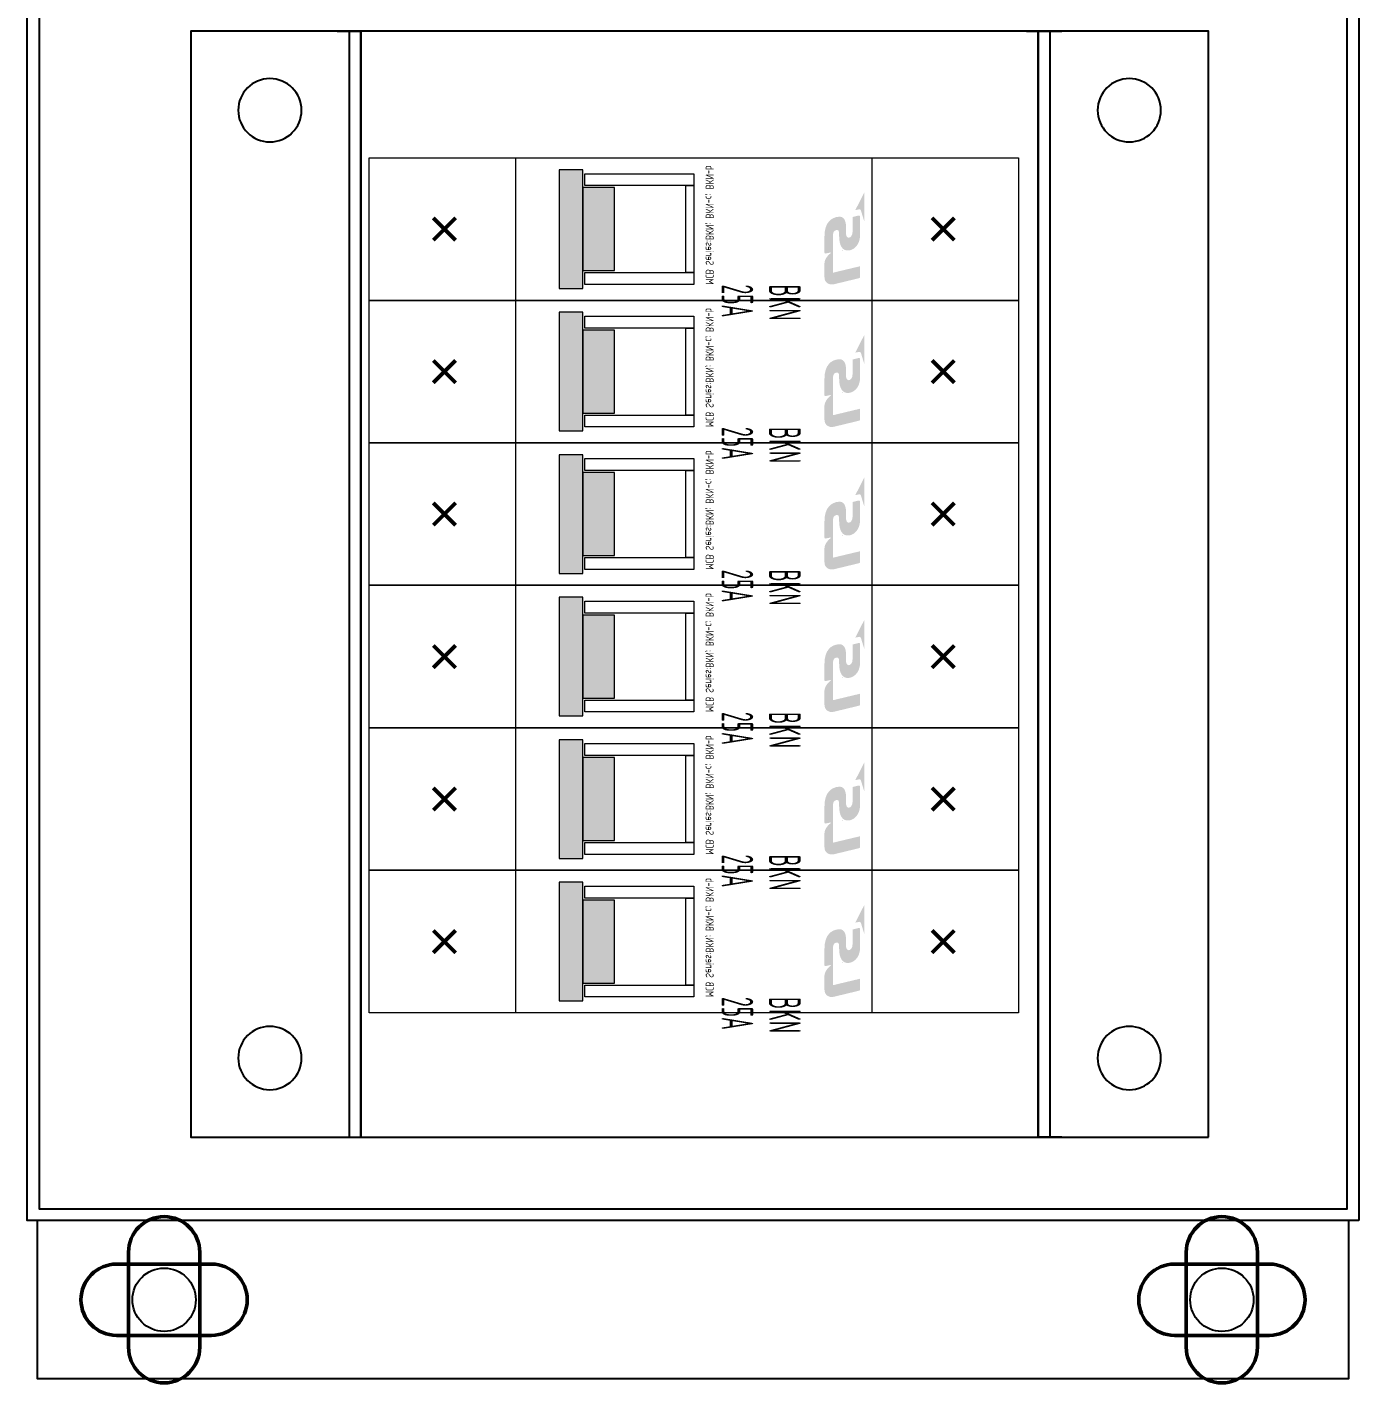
# Model space of a CAD drawing. Header units: inches. Extents: x 21 to 136330, y 8 to 58290.
# Drawn here: x 19282.1 to 19450.4, y 28535 to 28706.2 of the extents above; entities that cross this region are included whole.
import ezdxf

# ---------------------------------------------------------------- set-up
doc = ezdxf.new("R2010")
doc.units = ezdxf.units.IN
doc.header["$MEASUREMENT"] = 0
doc.layers.add('@.0.DM. NÉT CHÍNH', color=7, linetype='Continuous')
doc.layers.add('hw_Text', color=7, linetype='Continuous', lineweight=13)
doc.layers.add('Visible (ISO)', color=7, linetype='Continuous', lineweight=50)
doc.styles.add('WD_IEC', font='isocp2.shx')

# ---------------------------------------------------------------- blocks, each defined once
blk = doc.blocks.new('*U77')
at = {"layer": '@.0.DM. NÉT CHÍNH'}
for points in [[(125.91, -230), (-42.3, -230), (-42.3, 438), (125.91, 438)], [(124.41, 436.5), (-40.8, 436.5), (-40.8, -228.5), (124.41, -228.5)]]:
    blk.add_lwpolyline(points, close=True, dxfattribs=at)
blk.add_lwpolyline([(124.6, -230), (124.6, -250), (-41, -250), (-41, -230)], dxfattribs=at)
for centre in [(-25, -240), (108.6, -240)]:
    blk.add_circle(centre, 4, dxfattribs=at)
blk = doc.blocks.new('*U1675')
at = {"color": 20, "linetype": 'ByBlock', "lineweight": 9, "const_width": 0.5}
for points in [[(-1.41, 1.41), (1.41, -1.41)], [(-1.41, -1.41), (1.41, 1.41)]]:
    blk.add_lwpolyline(points, dxfattribs=at)
blk = doc.blocks.new('Logo LS')
h = blk.add_hatch(color=152)
edge = h.paths.add_edge_path()
edge.add_spline(control_points=[(8.564, 2.4685), (8.9563, 2.4685), (9.1808, 2.3695), (9.1808, 2.1071), (9.1808, 1.9364), (9.0647, 1.7112), (8.9598, 1.6289), (8.7187, 1.4434), (8.5071, 1.4239), (7.3804, 1.4239), (7.3804, 1.4239), (1.9845, 1.4239), (1.9845, 1.4239), (1.9845, 1.4239), (3.0765, 6), (3.0765, 6), (3.0765, 6), (1.2699, 6), (1.2699, 6), (1.1455, 6), (1.099, 5.9656), (1.0613, 5.8181), (1.0613, 5.8181), (0.0442, 1.6058), (0.0442, 1.6058), (-0.1471, 0.7691), (0.2857, 0), (1.2486, 0), (2.2111, 0), (2.7619, 0), (3.5799, 0), (4.1541, 0), (4.8861, 0.4936), (5.2879, 1.0618), (5.3385, 1.1329), (5.4271, 1.146), (5.3916, 0.9943), (5.3208, 0.6944), (5.236, 0.3324), (5.2144, 0.2429), (5.1738, 0.067), (5.266, 0), (5.3495, 0), (5.3495, 0), (7.4326, 0), (8.0953, 0), (10.4251, 0), (11.3139, 1.1151), (11.4147, 2.4436), (11.4656, 3.1179), (10.9845, 3.6322), (9.6483, 3.6322), (9.6483, 3.6322), (8.9865, 3.6322), (8.6221, 3.6322), (8.2547, 3.6322), (7.8802, 3.7638), (7.8802, 4.0914), (7.8802, 4.4268), (8.308, 4.7296), (8.8585, 4.7296), (8.8585, 4.7296), (11.3596, 4.7296), (11.3596, 4.7296), (11.3596, 4.7296), (11.5587, 5.5206), (11.6019, 5.7037), (11.6558, 5.9342), (11.5877, 6), (11.4182, 6), (11.4182, 6), (8.3288, 6), (8.3288, 6), (6.5328, 6), (5.7269, 4.8013), (5.7269, 3.9445), (5.7269, 3.0871), (6.4178, 2.4697), (8.1984, 2.4697), (8.1984, 2.4697), (8.564, 2.4685), (8.564, 2.4685)], knot_values=[0, 0, 0, 0, 1, 1, 1, 2, 2, 2, 3, 3, 3, 4, 4, 4, 5, 5, 5, 6, 6, 6, 7, 7, 7, 8, 8, 8, 9, 9, 9, 10, 10, 10, 11, 11, 11, 12, 12, 12, 13, 13, 13, 14, 14, 14, 15, 15, 15, 16, 16, 16, 17, 17, 17, 18, 18, 18, 19, 19, 19, 20, 20, 20, 21, 21, 21, 22, 22, 22, 23, 23, 23, 24, 24, 24, 25, 25, 25, 26, 26, 26, 27, 27, 27, 27], degree=3, periodic=0)
h = blk.add_hatch(color=10)
edge = h.paths.add_edge_path()
edge.add_spline(control_points=[(10.5597, 6.7227), (10.5597, 6.7227), (15.5292, 6.7227), (15.5292, 6.7227), (15.5292, 6.7227), (12.5227, 5.194), (12.5227, 5.194), (12.5227, 5.194), (12.6282, 5.6846), (12.6608, 5.831), (12.6957, 5.9856), (12.6412, 6.0887), (12.451, 6.1474), (12.2549, 6.2072), (10.5597, 6.7227), (10.5597, 6.7227)], knot_values=[0, 0, 0, 0, 1, 1, 1, 2, 2, 2, 3, 3, 3, 4, 4, 4, 5, 5, 5, 5], degree=3, periodic=0)
at = {"layer": 'Defpoints', "color": 2, "linetype": 'ByBlock', "lineweight": 9}
blk.add_line((5.7544, 3), (5.7544, 3), dxfattribs=at)
blk = doc.blocks.new('*U81')
at = {"linetype": 'ByBlock', "lineweight": 9}
h = blk.add_hatch(color=254, dxfattribs=at)
h.dxf.hatch_style = 1
h.paths.add_polyline_path([(14.25, -14), (14.25, -10), (3.75, -10), (3.75, -14)])
h = blk.add_hatch(color=253, dxfattribs=at)
h.dxf.hatch_style = 1
h.paths.add_polyline_path([(16.5, -17), (16.5, -14), (1.5, -14), (1.5, -17)])
at = {"color": 0, "linetype": 'ByBlock', "lineweight": 18}
for points in [[(0, -41), (18, -41), (18, 41), (0, 41)], [(0, -22.5), (18, -22.5), (18, 22.5), (0, 22.5)]]:
    blk.add_lwpolyline(points, close=True, dxfattribs=at)
at = {"color": 0, "linetype": 'ByBlock', "lineweight": 9}
for points in [[(14.5, -1), (14.5, 0), (3.5, 0), (3.5, -1), (3.5, 0), (2, 0), (2, -13.75), (3.5, -13.75), (3.5, -1), (14.5, -1), (14.5, -13.75), (16, -13.75), (16, 0), (14.5, 0)], [(3.75, -10), (14.25, -10), (14.25, -14), (3.75, -14)], [(1.5, -14), (16.5, -14), (16.5, -17), (1.5, -17)]]:
    blk.add_lwpolyline(points, close=True, dxfattribs=at)
blk.add_blockref('*U1675', (9, 31.5), dxfattribs=at)
at = {"color": 0, "linetype": 'ByBlock', "lineweight": -2, "xscale": 0.75, "yscale": 0.75, "zscale": 0.75}
blk.add_blockref('Logo LS', (2, 16.5), dxfattribs=at)
at = {"color": 0, "linetype": 'ByBlock', "lineweight": 9, "xscale": -1, "rotation": 180}
blk.add_blockref('*U1675', (9, -31.5), dxfattribs=at)
at = {"layer": 'Defpoints', "color": 8, "style": 'WD_IEC', "width": 0.75}
blk.add_text('MCB Series:BKN; BKN-c; BKN-b', height=1, dxfattribs=at).set_placement((2, 1.5))
at = {"layer": 'hw_Text', "style": 'WD_IEC', "width": 0.5, "flags": 12}
blk.add_attdef('TYPE', (2, 9.5), '', height=4, dxfattribs=at)
at = {"layer": 'hw_Text', "color": 1, "style": 'WD_IEC', "width": 0.5, "flags": 12}
blk.add_attdef('RATE', (2, 3.5), '', height=4, dxfattribs=at)
blk = doc.blocks.new('*U78')
at = {"layer": '@.0.DM. NÉT CHÍNH'}
for p, q in [((-41, 47.75), (-41, 66.25)), ((-41, 66.25), (98.72, 66.25)), ((98.72, 66.25), (98.72, 47.75)), ((-41, 47.75), (-41, 44.75)), ((98.72, 44.75), (98.72, 47.75)), ((98.72, 44.75), (-41, 44.75)), ((-41, 43.25), (-41, 44.75)), ((98.72, 43.25), (98.72, 44.75)), ((-41, -39.3), (-41, 43.25)), ((98.72, 43.25), (98.72, -39.3)), ((98.72, -39.3), (98.72, -40.8)), ((-41, -40.8), (98.72, -40.8)), ((98.72, -43.8), (98.72, -40.8)), ((-41, -62.3), (-41, -43.8)), ((98.72, -43.8), (98.72, -62.3)), ((98.72, -62.3), (-41, -62.3))]:
    blk.add_line(p, q, dxfattribs=at)
at = {"layer": '@.0.DM. NÉT CHÍNH', "color": 8}
for p, q in [((-41, 46.25), (98.72, 46.25)), ((98.72, -42.3), (-41, -42.3))]:
    blk.add_line(p, q, dxfattribs=at)
at = {"layer": '@.0.DM. NÉT CHÍNH'}
for points in [[(-41, 66.25), (98.72, 66.25), (98.72, -62.3), (-41, -62.3)], [(-41, 44.75), (98.72, 44.75), (98.72, -40.8), (-41, -40.8)]]:
    blk.add_lwpolyline(points, close=True, dxfattribs=at)
for centre in [(-31, 56.25), (88.72, 56.25), (-31, -52.3), (88.72, -52.3)]:
    blk.add_circle(centre, 4, dxfattribs=at)

msp = doc.modelspace()

# ---------------------------------------------------------------- linework, layer by layer
at = {"layer": 'Visible (ISO)', "color": 2}
for points in [[(19294.9447, 28551.4535), (19294.9447, 28539.4535, 1), (19303.9447, 28539.4535), (19303.9447, 28551.4535, 1)], [(19437.5479, 28551.4535), (19437.5479, 28539.4535, -1), (19428.5479, 28539.4535), (19428.5479, 28551.4535, -1)], [(19293.4447, 28540.9535), (19305.4447, 28540.9535, 1), (19305.4447, 28549.9535), (19293.4447, 28549.9535, 1)], [(19439.0479, 28540.9535), (19427.0479, 28540.9535, -1), (19427.0479, 28549.9535), (19439.0479, 28549.9535, -1)]]:
    msp.add_lwpolyline(points, format="xyb", close=True, dxfattribs=at)

# ---------------------------------------------------------------- block references
at = {"color": 0, "linetype": 'ByBlock', "lineweight": 9}
ref = msp.add_blockref('*U81', (19366.3513, 28671.6977), dxfattribs=dict(at, xscale=-1, rotation=270))
ref.add_attrib('TYPE', 'BKN', (19375.8513, 28673.6977), dxfattribs={"layer": 'hw_Text', "height": 4, "rotation": 270, "style": 'WD_IEC', "width": 0.5, "flags": 12})
ref.add_attrib('RATE', '25A', (19369.8513, 28673.6977), dxfattribs={"layer": 'hw_Text', "color": 1, "height": 4, "rotation": 270, "style": 'WD_IEC', "width": 0.5, "flags": 12})
ref = msp.add_blockref('*U81', (19366.3513, 28653.6977), dxfattribs=dict(at, xscale=-1, rotation=270))
ref.add_attrib('TYPE', 'BKN', (19375.8513, 28655.6977), dxfattribs={"layer": 'hw_Text', "height": 4, "rotation": 270, "style": 'WD_IEC', "width": 0.5, "flags": 12})
ref.add_attrib('RATE', '25A', (19369.8513, 28655.6977), dxfattribs={"layer": 'hw_Text', "color": 1, "height": 4, "rotation": 270, "style": 'WD_IEC', "width": 0.5, "flags": 12})
ref = msp.add_blockref('*U81', (19366.3513, 28635.6977), dxfattribs=dict(at, xscale=-1, rotation=270))
ref.add_attrib('TYPE', 'BKN', (19375.8513, 28637.6977), dxfattribs={"layer": 'hw_Text', "height": 4, "rotation": 270, "style": 'WD_IEC', "width": 0.5, "flags": 12})
ref.add_attrib('RATE', '25A', (19369.8513, 28637.6977), dxfattribs={"layer": 'hw_Text', "color": 1, "height": 4, "rotation": 270, "style": 'WD_IEC', "width": 0.5, "flags": 12})
ref = msp.add_blockref('*U81', (19366.3513, 28617.6977), dxfattribs=dict(at, xscale=-1, rotation=270))
ref.add_attrib('TYPE', 'BKN', (19375.8513, 28619.6977), dxfattribs={"layer": 'hw_Text', "height": 4, "rotation": 270, "style": 'WD_IEC', "width": 0.5, "flags": 12})
ref.add_attrib('RATE', '25A', (19369.8513, 28619.6977), dxfattribs={"layer": 'hw_Text', "color": 1, "height": 4, "rotation": 270, "style": 'WD_IEC', "width": 0.5, "flags": 12})
ref = msp.add_blockref('*U81', (19366.3513, 28599.6977), dxfattribs=dict(at, xscale=-1, rotation=270))
ref.add_attrib('TYPE', 'BKN', (19375.8513, 28601.6977), dxfattribs={"layer": 'hw_Text', "height": 4, "rotation": 270, "style": 'WD_IEC', "width": 0.5, "flags": 12})
ref.add_attrib('RATE', '25A', (19369.8513, 28601.6977), dxfattribs={"layer": 'hw_Text', "color": 1, "height": 4, "rotation": 270, "style": 'WD_IEC', "width": 0.5, "flags": 12})
ref = msp.add_blockref('*U81', (19366.3513, 28581.6977), dxfattribs=dict(at, xscale=-1, rotation=270))
ref.add_attrib('TYPE', 'BKN', (19375.8513, 28583.6977), dxfattribs={"layer": 'hw_Text', "height": 4, "rotation": 270, "style": 'WD_IEC', "width": 0.5, "flags": 12})
ref.add_attrib('RATE', '25A', (19369.8513, 28583.6977), dxfattribs={"layer": 'hw_Text', "color": 1, "height": 4, "rotation": 270, "style": 'WD_IEC', "width": 0.5, "flags": 12})
at = {"layer": '@.0.DM. NÉT CHÍNH'}
msp.add_blockref('*U77', (19324.4447, 28785.4535), dxfattribs=at)
at = {"layer": '@.0.DM. NÉT CHÍNH', "xscale": -1, "rotation": 270}
msp.add_blockref('*U78', (19365.1016, 28606.9883), dxfattribs=at)

doc.saveas('drawing.dxf')
